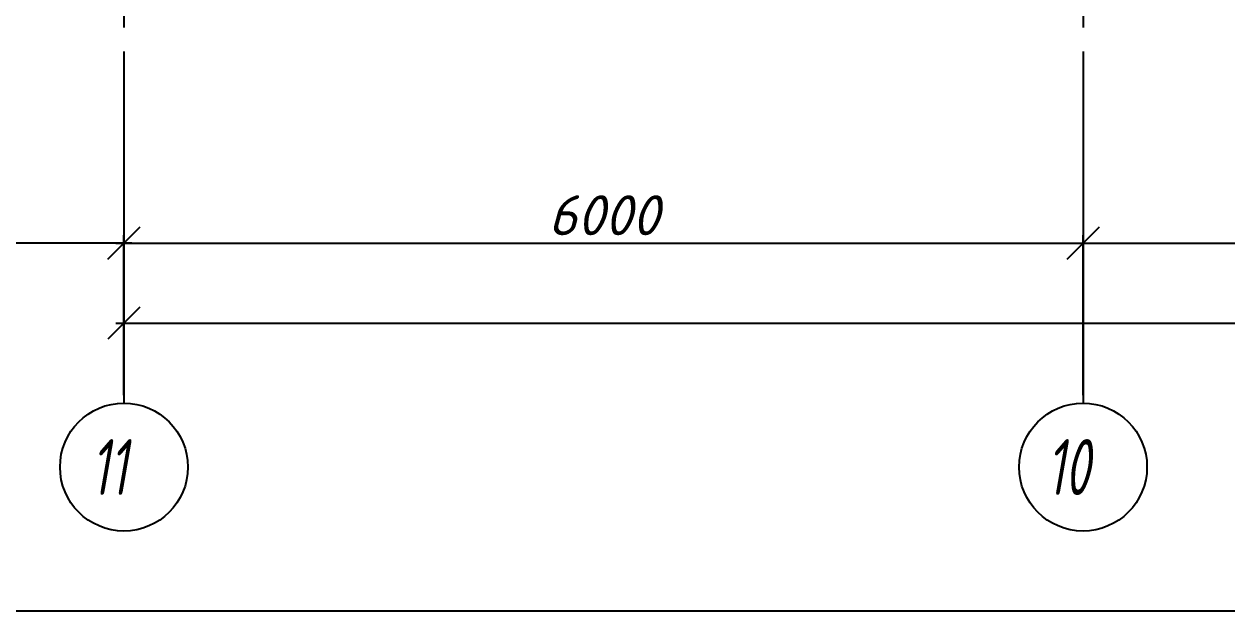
# Model space of a CAD drawing. Header units: millimetres. Extents: x 0 to 1286, y 0 to 420.
# Drawn here: x 91.9 to 167.2, y 56.6 to 93.3 of the extents above; entities that cross this region are included whole.
import ezdxf

# ---------------------------------------------------------------- set-up
doc = ezdxf.new("R2010")
doc.units = ezdxf.units.MM
doc.linetypes.add('ГОСТ 2.303 5', pattern=[24, 20, -1.5, 1, -1.5])
doc.layers.add('Viewport2ForCustomObjects_0', color=7, linetype='Continuous')
doc.layers.add('Строительные оси', color=7, linetype='Continuous')
doc.styles.add('2.5', font='isocpeui.ttf')
doc.styles.add('CustomTextStyle35', font='isocpeui.ttf', dxfattribs={"width": 0.651774, "height": 3.5})
doc.styles.add('CustomTextStyle36', font='isocpeui.ttf', dxfattribs={"width": 0.651774, "height": 3.5})
doc.dimstyles.new('ISO-100', dxfattribs={"dimtxt": 2.5, "dimasz": 2, "dimexe": 0.5, "dimexo": 0.5, "dimgap": 0.5, "dimtad": 1, "dimdec": 0, "dimlfac": 100, "dimzin": 0, "dimdsep": 46, "dimtxsty": '2.5', "dimblk": 'OBLIQUE', "dimcen": 0, "dimdle": 0.5, "dimclrd": 3, "dimclre": 3, "dimadec": 0, "dimazin": 0, "dimtfac": 1, "dimtdec": 0, "dimtmove": 0, "dimatfit": 1, "dimfxl": 1, "dimtolj": 1, "dimtzin": 0, "dimlwd": -1, "dimarcsym": 0})

# ---------------------------------------------------------------- blocks, each defined once
blk = doc.blocks.new('_Oblique')
at = {"color": 0, "linetype": 'ByBlock', "lineweight": -2}
blk.add_line((-0.5, -0.5), (0.5, 0.5), dxfattribs=at)
blk = doc.blocks.new('*D569')
at = {"layer": 'Defpoints', "color": 0, "ltscale": 100, "transparency": 16777216}
for p in [(158.188, 79.586), (98.188, 69.586), (158.188, 69.586)]:
    blk.add_point(p, dxfattribs=at)
at = {"layer": 'Строительные оси', "color": 3, "lineweight": -2, "ltscale": 100, "transparency": 16777216}
for p, q in [((98.188, 70.086), (98.188, 80.086)), ((158.188, 70.086), (158.188, 80.086))]:
    blk.add_line(p, q, dxfattribs=at)
at = {"layer": 'Строительные оси', "color": 3, "ltscale": 100, "transparency": 16777216}
blk.add_line((97.688, 79.586), (158.688, 79.586), dxfattribs=at)
at = {"layer": 'Строительные оси', "color": 3, "ltscale": 100, "transparency": 16777216, "xscale": 2, "yscale": 2, "zscale": 2, "rotation": 180}
blk.add_blockref('_Oblique', (98.188, 79.586), dxfattribs=at)
at = {"layer": 'Строительные оси', "color": 3, "ltscale": 100, "transparency": 16777216, "xscale": 2, "yscale": 2, "zscale": 2}
blk.add_blockref('_Oblique', (158.188, 79.586), dxfattribs=at)
at = {"layer": 'Строительные оси', "color": 0, "ltscale": 100, "transparency": 16777216, "insert": (128.188, 81.336), "char_height": 2.5, "attachment_point": 5, "style": '2.5'}
blk.add_mtext('\\A1;6000', dxfattribs=at)
blk = doc.blocks.new('*D570')
at = {"layer": 'Defpoints', "color": 0, "ltscale": 100, "transparency": 16777216}
for p in [(218.188, 79.586), (158.188, 69.586), (218.188, 69.586)]:
    blk.add_point(p, dxfattribs=at)
at = {"layer": 'Строительные оси', "color": 3, "lineweight": -2, "ltscale": 100, "transparency": 16777216}
for p, q in [((158.188, 70.086), (158.188, 80.086)), ((218.188, 70.086), (218.188, 80.086))]:
    blk.add_line(p, q, dxfattribs=at)
at = {"layer": 'Строительные оси', "color": 3, "ltscale": 100, "transparency": 16777216}
blk.add_line((157.688, 79.586), (218.688, 79.586), dxfattribs=at)
at = {"layer": 'Строительные оси', "color": 3, "ltscale": 100, "transparency": 16777216, "xscale": 2, "yscale": 2, "zscale": 2, "rotation": 180}
blk.add_blockref('_Oblique', (158.188, 79.586), dxfattribs=at)
at = {"layer": 'Строительные оси', "color": 3, "ltscale": 100, "transparency": 16777216, "xscale": 2, "yscale": 2, "zscale": 2}
blk.add_blockref('_Oblique', (218.188, 79.586), dxfattribs=at)
at = {"layer": 'Строительные оси', "color": 0, "ltscale": 100, "transparency": 16777216, "insert": (188.188, 81.336), "char_height": 2.5, "attachment_point": 5, "style": '2.5'}
blk.add_mtext('\\A1;6000', dxfattribs=at)
blk = doc.blocks.new('*D578')
at = {"layer": 'Defpoints', "color": 0, "ltscale": 100, "transparency": 16777216}
for p in [(584.188, 74.586), (98.188, 69.586), (584.188, 69.586)]:
    blk.add_point(p, dxfattribs=at)
at = {"layer": 'Строительные оси', "color": 3, "ltscale": 100, "transparency": 16777216}
blk.add_line((97.688, 74.586), (584.688, 74.586), dxfattribs=at)
at = {"layer": 'Строительные оси', "color": 3, "lineweight": -2, "ltscale": 100, "transparency": 16777216}
for p, q in [((98.188, 70.086), (98.188, 75.086)), ((584.188, 70.086), (584.188, 75.086))]:
    blk.add_line(p, q, dxfattribs=at)
at = {"layer": 'Строительные оси', "color": 3, "ltscale": 100, "transparency": 16777216, "xscale": 2, "yscale": 2, "zscale": 2, "rotation": 180}
blk.add_blockref('_Oblique', (98.188, 74.586), dxfattribs=at)
at = {"layer": 'Строительные оси', "color": 3, "ltscale": 100, "transparency": 16777216, "xscale": 2, "yscale": 2, "zscale": 2}
blk.add_blockref('_Oblique', (584.188, 74.586), dxfattribs=at)
at = {"layer": 'Строительные оси', "color": 0, "ltscale": 100, "transparency": 16777216, "insert": (348.084, 76.336), "char_height": 2.5, "attachment_point": 5, "style": '2.5'}
blk.add_mtext('\\A1;48600', dxfattribs=at)
blk = doc.blocks.new('*D589')
at = {"layer": 'Defpoints', "color": 0, "ltscale": 100, "transparency": 16777216}
for p in [(64.188, 79.586), (64.188, 69.586), (98.188, 69.586)]:
    blk.add_point(p, dxfattribs=at)
at = {"layer": 'Строительные оси', "color": 3, "lineweight": -2, "ltscale": 100, "transparency": 16777216}
for p, q in [((64.188, 70.086), (64.188, 80.086)), ((98.188, 70.086), (98.188, 80.086))]:
    blk.add_line(p, q, dxfattribs=at)
at = {"layer": 'Строительные оси', "color": 3, "ltscale": 100, "transparency": 16777216}
blk.add_line((98.688, 79.586), (63.688, 79.586), dxfattribs=at)
at = {"layer": 'Строительные оси', "color": 3, "ltscale": 100, "transparency": 16777216, "xscale": 2, "yscale": 2, "zscale": 2, "rotation": 180}
blk.add_blockref('_Oblique', (64.188, 79.586), dxfattribs=at)
at = {"layer": 'Строительные оси', "color": 3, "ltscale": 100, "transparency": 16777216, "xscale": 2, "yscale": 2, "zscale": 2}
blk.add_blockref('_Oblique', (98.188, 79.586), dxfattribs=at)
at = {"layer": 'Строительные оси', "color": 0, "ltscale": 100, "transparency": 16777216, "insert": (81.188, 81.336), "char_height": 2.5, "attachment_point": 5, "style": '2.5'}
blk.add_mtext('\\A1;3400', dxfattribs=at)
blk = doc.blocks.new('*E601')
at = {"layer": 'Строительные оси', "color": 3, "linetype": 'ГОСТ 2.303 5', "lineweight": 25}
for p, q in [((-239.569, 258.857), (-239.569, -45.143)), ((-179.569, 258.857), (-179.569, -45.143)), ((-239.569, -45.143), (-239.569, -51.143)), ((-179.569, -45.143), (-179.569, -51.143))]:
    blk.add_line(p, q, dxfattribs=at)
at = {"layer": 'Строительные оси', "color": 3, "linetype": 'Continuous', "lineweight": 25}
for centre in [(-239.569, -55.143), (-179.569, -55.143)]:
    blk.add_circle(centre, 4, dxfattribs=at)
at = {"layer": 'Строительные оси', "linetype": 'Continuous', "lineweight": 25, "width": 0.651774}
for s, style, p in [('11', 'CustomTextStyle35', (-241.641, -56.893)), ('10', 'CustomTextStyle36', (-181.862, -56.893))]:
    blk.add_text(s, height=3.5, dxfattribs=dict(at, style=style)).set_placement(p)

msp = doc.modelspace()

# ---------------------------------------------------------------- linework, layer by layer
at = {"layer": 'Defpoints', "linetype": 'Continuous'}
msp.add_lwpolyline([(35, 56.586), (637.188, 56.586), (637.188, 400), (35, 400)], close=True, dxfattribs=at)

# ---------------------------------------------------------------- block references
at = {"layer": 'Viewport2ForCustomObjects_0'}
msp.add_blockref('*E601', (337.756, 120.729), dxfattribs=at)

# ---------------------------------------------------------------- dimensions: what is measured, and where the dimension line sits
at = {"layer": 'Строительные оси', "ltscale": 100}
for base, p2, picture, middle in [((64.188, 79.586), (64.188, 69.586), '*D589', (81.188, 81.336)), ((158.188, 79.586), (158.188, 69.586), '*D569', (128.188, 81.336))]:
    dim = msp.add_linear_dim(base=base, p1=(98.188, 69.586), p2=p2, dimstyle='ISO-100', override={"dimscale": 1, "dimlfac": 100}, dxfattribs=at)
    dim.commit()
    dim.dimension.update_dxf_attribs({"geometry": picture, "text_midpoint": middle})
for base, p1, p2, picture, middle in [((218.188, 79.586), (158.188, 69.586), (218.188, 69.586), '*D570', (188.188, 79.586)), ((584.188, 74.586), (98.188, 69.586), (584.188, 69.586), '*D578', (348.084, 74.586))]:
    dim = msp.add_linear_dim(base=base, p1=p1, p2=p2, dimstyle='ISO-100', override={"dimscale": 1, "dimlfac": 100}, dxfattribs=at)
    dim.commit()
    dim.dimension.update_dxf_attribs({"geometry": picture, "text_midpoint": middle, "dimtype": 160})

doc.saveas('drawing.dxf')
